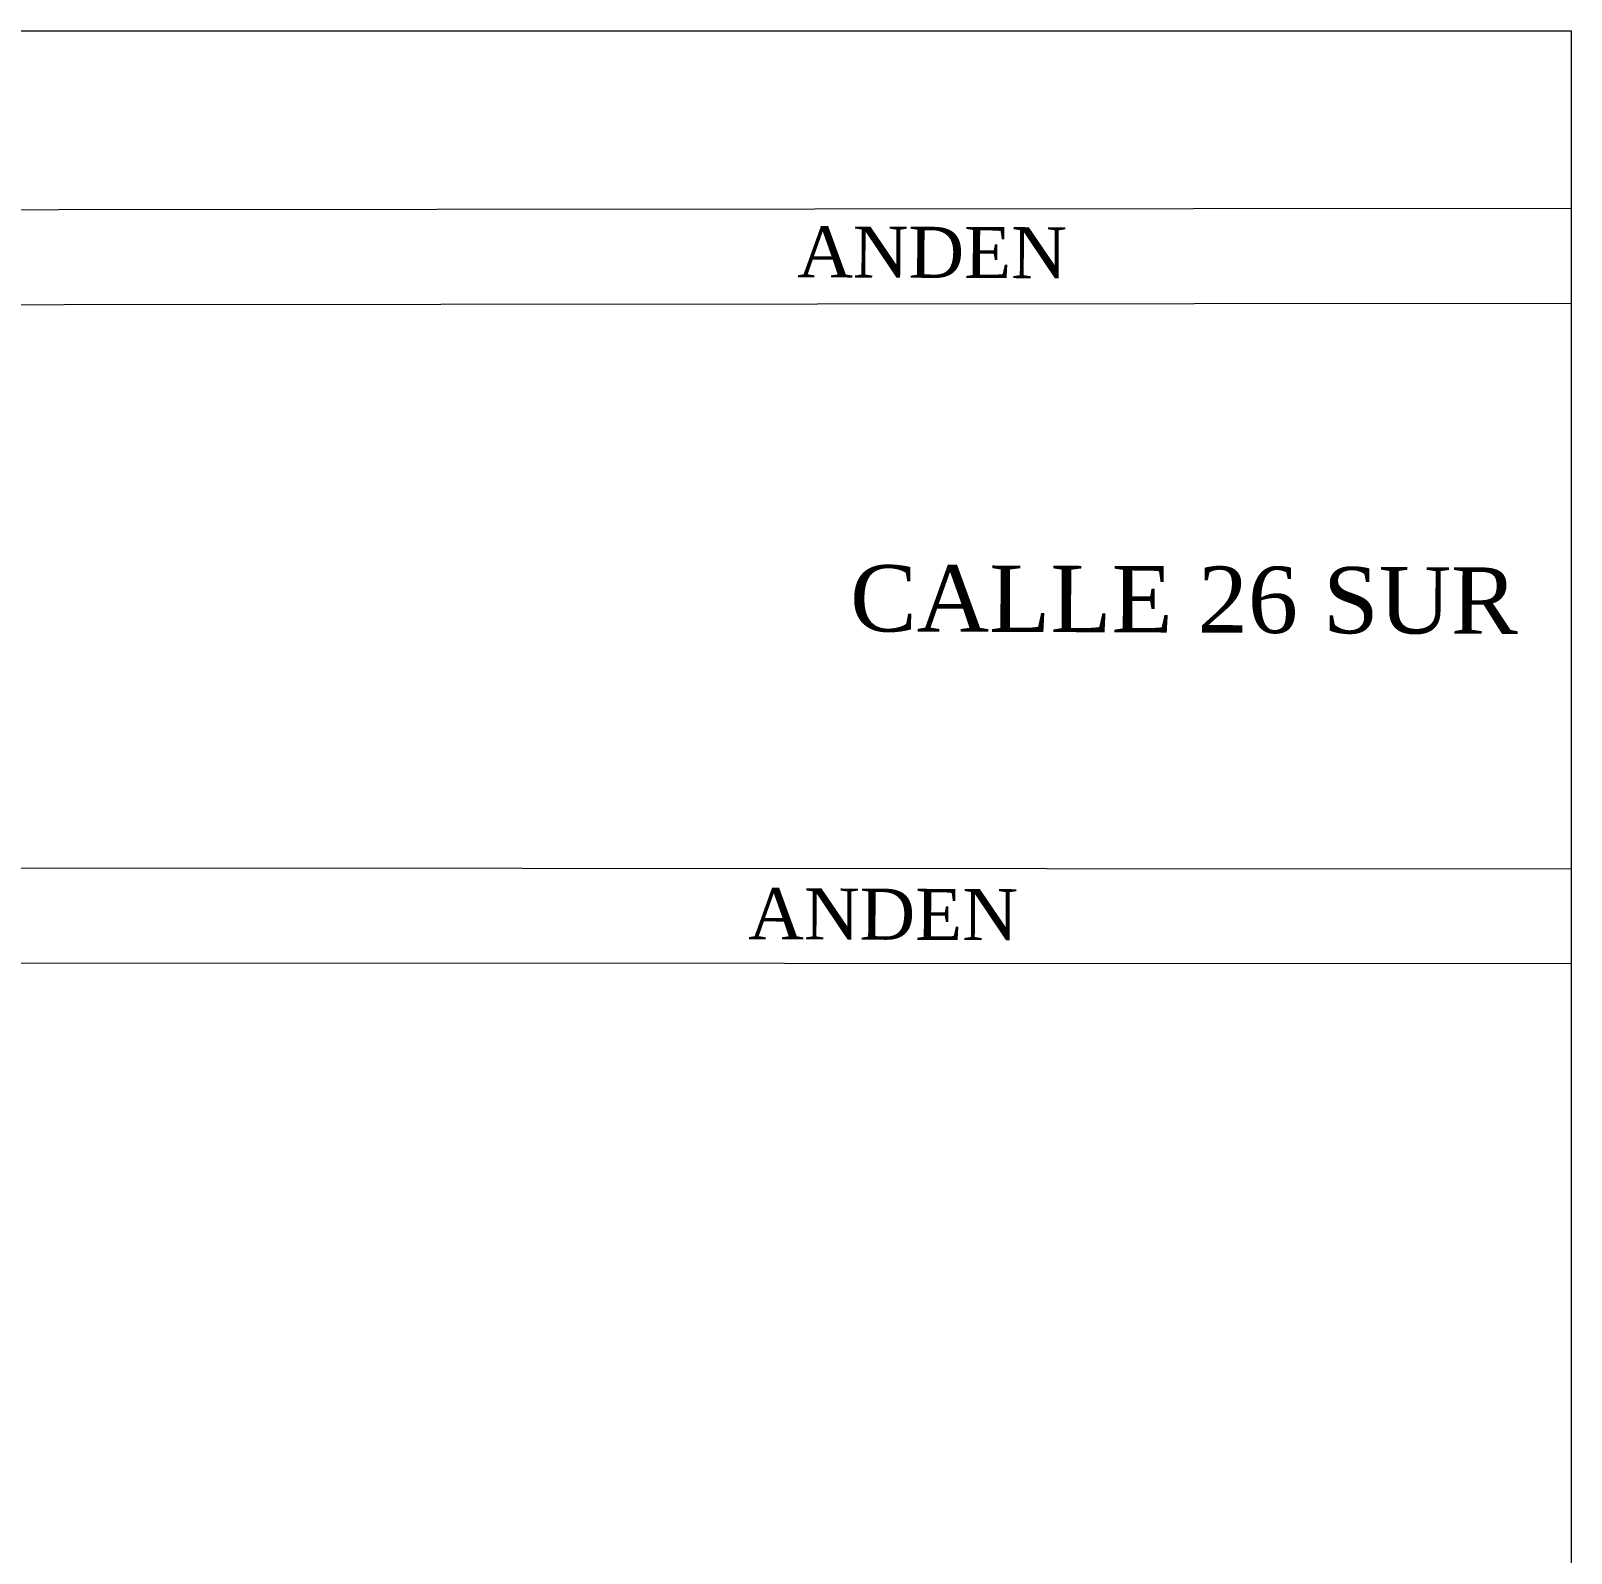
# Model space of a CAD drawing. Header units: millimetres. Extents: x 1010 to 1494, y -119 to 564.
# Drawn here: x 1409.26 to 1433.62, y 509.42 to 533.48 of the extents above; entities that cross this region are included whole.
import ezdxf

# ---------------------------------------------------------------- set-up
doc = ezdxf.new("R2010")
doc.units = ezdxf.units.MM
for name, color, linetype, lineweight in [('20', 6, 'Continuous', 9), ('80', 1, 'Continuous', 9), ('TEXTOS', 7, 'Continuous', 9)]:
    doc.layers.add(name, color=color, linetype=linetype, lineweight=lineweight)
doc.styles.get("Standard").update_dxf_attribs({"font": 'arial.ttf'})

msp = doc.modelspace()

# ---------------------------------------------------------------- linework, layer by layer
at = {"layer": '20'}
for p, q in [((1372.99104, 520.26778), (1433.6233, 520.23993)), ((1372.99236, 518.76778), (1433.6233, 518.73993))]:
    msp.add_line(p, q, dxfattribs=at)
msp.add_lwpolyline([(1433.6233, 529.17507), (1314.45201, 529.0698, -0.3700918), (1312.53416, 530.77513), (1312.54031, 533.48476)], format="xyb", dxfattribs=at)
msp.add_lwpolyline([(1433.6233, 530.67507), (1314.03369, 530.56943), (1314.04032, 533.48476)], dxfattribs=at)
at = {"layer": '80'}
msp.add_lwpolyline([(1283.38738, 533.48476), (1433.6233, 533.48476), (1433.6233, 419.62592), (1283.38738, 419.62592)], close=True, dxfattribs=at)

# ---------------------------------------------------------------- texts
at = {"layer": 'TEXTOS', "color": 7, "lineweight": 40, "attachment_point": 1, "rotation": 359.774011}
for s, insert, char_height, width in [('{\\fTimes New Roman|b0|i0|c0|p18;ANDEN}', (1421.38521, 530.39509), 0.8067659, 18.5768463), ('{\\fTimes New Roman|b0|i0|c0|p18;CALLE 26 SUR}', (1422.22164, 525.04154), 1.0487957, 24.1499002), ('{\\fTimes New Roman|b0|i0|c0|p18;ANDEN}', (1420.61119, 519.93238), 0.8067659, 18.5768463)]:
    msp.add_mtext(s, dxfattribs=dict(at, insert=insert, char_height=char_height, width=width))

doc.saveas('drawing.dxf')
